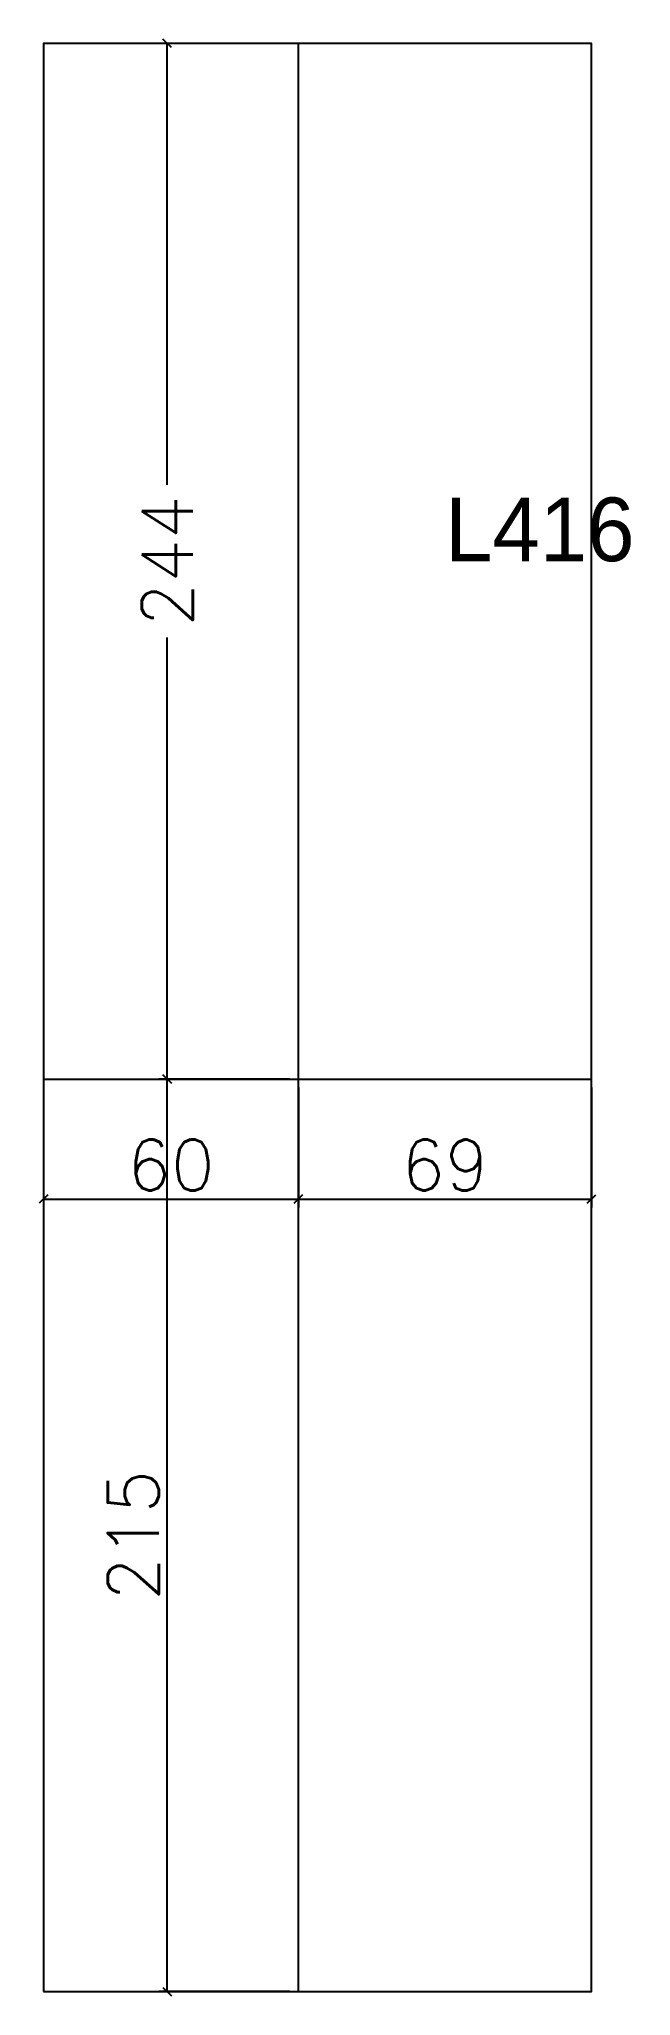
# Model space of a CAD drawing. Extents: x 5051 to 5191, y 1504 to 1965.
import ezdxf

# ---------------------------------------------------------------- set-up
doc = ezdxf.new("R2010")
doc.units = 0
for name, color, linetype in [('COTA', 241, 'Continuous'), ('NOMENCLATURA', 7, 'Continuous'), ('PAINEIS', 6, 'Continuous')]:
    doc.layers.add(name, color=color, linetype=linetype)
doc.styles.add('Romans', font='romans.shx', dxfattribs={"height": 12})
doc.dimstyles.new('cotas', dxfattribs={"dimtxt": 9, "dimasz": 2, "dimexe": 2, "dimexo": 2, "dimgap": 2, "dimtad": 1, "dimdec": 1, "dimzin": 12, "dimtxsty": 'Romans', "dimblk": 'OBLIQUE', "dimcen": 2.5, "dimclrd": 4, "dimclre": 4, "dimclrt": 240, "dimazin": 3, "dimtfac": 1, "dimtmove": 0, "dimatfit": 3})

# ---------------------------------------------------------------- blocks, each defined once
blk = doc.blocks.new('_OBLIQUE')
at = {"color": 0, "linetype": 'BYBLOCK'}
blk.add_line((-0.5, -0.5), (0.5, 0.5), dxfattribs=at)

msp = doc.modelspace()

# ---------------------------------------------------------------- linework, layer by layer
at = {"layer": 'PAINEIS'}
for p, q in [((5112.47, 1505.07), (5112.47, 1964.07)), ((5052.47, 1720.07), (5181.47, 1720.07))]:
    msp.add_line(p, q, dxfattribs=at)
msp.add_lwpolyline([(5052.47, 1505.07), (5181.47, 1505.07), (5181.47, 1964.07), (5052.47, 1964.07)], close=True, dxfattribs=at)

# ---------------------------------------------------------------- texts
at = {"layer": 'NOMENCLATURA'}
msp.add_text('L416', height=15, dxfattribs=at).set_placement((5146.97, 1842.07))

# ---------------------------------------------------------------- dimensions: what is measured, and where the dimension line sits
at = {"layer": 'COTA'}
msp.add_linear_dim(base=(5081.61, 1720.07), p1=(5112.47, 1720.07), p2=(5112.47, 1964.07), angle=90, location=(5081.61, 1842.07), dimstyle='cotas', override={"dimtmove": 2}, dxfattribs=at).render()
for base, p1, p2 in [((5052.47, 1691.8), (5052.47, 1720.07), (5112.47, 1720.07)), ((5112.47, 1691.8), (5112.47, 1720.07), (5181.47, 1720.07))]:
    msp.add_linear_dim(base=base, p1=p1, p2=p2, dimstyle='cotas', dxfattribs=at).render()
msp.add_linear_dim(base=(5081.61, 1505.07), p1=(5112.47, 1505.07), p2=(5112.47, 1720.07), angle=90, dimstyle='cotas', dxfattribs=at).render()

doc.saveas('drawing.dxf')
